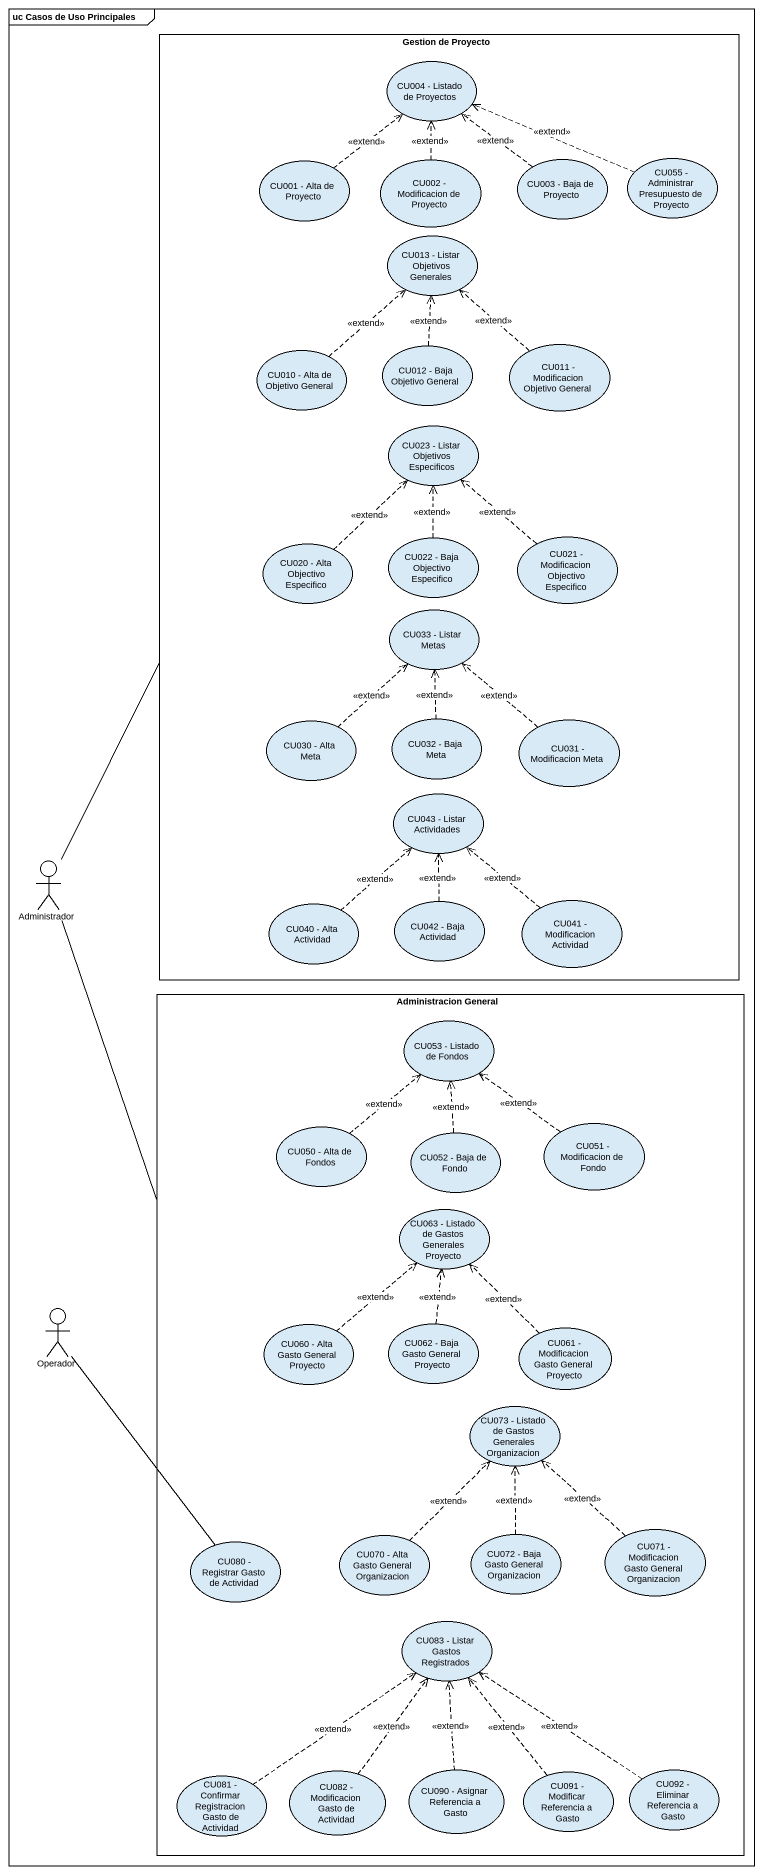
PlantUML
@startuml
mainframe uc Casos de Uso Principales
rectangle "Gestion de Proyecto" as Gestion_de_Proyecto {
  usecase "CU004 - Listado de Proyectos" as CU004_Listado_de_Proyectos
  usecase "CU001 - Alta de Proyecto" as CU001_Alta_de_Proyecto
  usecase "CU002 - Modificacion de Proyecto" as CU002_Modificacion_de
  usecase "CU003 - Baja de Proyecto" as CU003_Baja_de_Proyecto
  usecase "CU055 - Administrar Presupuesto de Proyecto" as CU055_Administrar
  usecase "CU013 - Listar Objetivos Generales" as CU013_Listar_Objetivos
  usecase "CU010 - Alta de Objetivo General" as CU010_Alta_de_Objetivo
  usecase "CU012 - Baja Objetivo General" as CU012_Baja_Objetivo_General
  usecase "CU011 - Modificacion Objetivo General" as CU011_Modificacion_Objetivo
  usecase "CU023 - Listar Objetivos Especificos" as CU023_Listar_Objetivos
  usecase "CU020 - Alta Objectivo Especifico" as CU020_Alta_Objectivo
  usecase "CU022 - Baja Objectivo Especifico" as CU022_Baja_Objectivo
  usecase "CU021 - Modificacion Objectivo Especifico" as CU021_Modificacion
  usecase "CU033 - Listar Metas" as CU033_Listar_Metas
  usecase "CU030 - Alta Meta" as CU030_Alta_Meta
  usecase "CU032 - Baja Meta" as CU032_Baja_Meta
  usecase "CU031 - Modificacion Meta" as CU031_Modificacion_Meta
  usecase "CU043 - Listar Actividades" as CU043_Listar_Actividades
  usecase "CU040 - Alta Actividad" as CU040_Alta_Actividad
  usecase "CU042 - Baja Actividad" as CU042_Baja_Actividad
  usecase "CU041 - Modificacion Actividad" as CU041_Modificacion_Actividad
}
actor Administrador
rectangle "Administracion General" as Administracion_General {
  usecase "CU053 - Listado de Fondos" as CU053_Listado_de_Fondos
  usecase "CU050 - Alta de Fondos" as CU050_Alta_de_Fondos
  usecase "CU052 - Baja de Fondo" as CU052_Baja_de_Fondo
  usecase "CU051 - Modificacion de Fondo" as CU051_Modificacion_de_Fondo
  usecase "CU063 - Listado de Gastos Generales Proyecto" as CU063_Listado_de_Gastos
  usecase "CU060 - Alta Gasto General Proyecto" as CU060_Alta_Gasto_General
  usecase "CU062 - Baja Gasto General Proyecto" as CU062_Baja_Gasto_General
  usecase "CU061 - Modificacion Gasto General Proyecto" as CU061_Modificacion_Gasto
  usecase "CU073 - Listado de Gastos Generales Organizacion" as CU073_Listado_de_Gastos
  usecase "CU080 - Registrar Gasto de Actividad" as CU080_Registrar_Gasto_de
  usecase "CU070 - Alta Gasto General Organizacion" as CU070_Alta_Gasto_General
  usecase "CU072 - Baja Gasto General Organizacion" as CU072_Baja_Gasto_General
  usecase "CU071 - Modificacion Gasto General Organizacion" as CU071_Modificacion_Gasto
  usecase "CU083 - Listar Gastos Registrados" as CU083_Listar_Gastos
  usecase "CU081 - Confirmar Registracion Gasto de Actividad" as CU081_Confirmar
  usecase "CU082 - Modificacion Gasto de Actividad" as CU082_Modificacion_Gasto_de
  usecase "CU090 - Asignar Referencia a Gasto" as CU090_Asignar_Referencia_a
  usecase "CU091 - Modificar Referencia a Gasto" as CU091_Modificar_Referencia
  usecase "CU092 - Eliminar Referencia a Gasto" as CU092_Eliminar_Referencia_a
}
actor Operador
Gestion_de_Proyecto -- Administrador
CU001_Alta_de_Proyecto .up.> CU004_Listado_de_Proyectos : <<extend>>
CU002_Modificacion_de .up.> CU004_Listado_de_Proyectos : <<extend>>
CU003_Baja_de_Proyecto .up.> CU004_Listado_de_Proyectos : <<extend>>
CU055_Administrar .left.> CU004_Listado_de_Proyectos : <<extend>>
CU010_Alta_de_Objetivo .up.> CU013_Listar_Objetivos : <<extend>>
CU012_Baja_Objetivo_General .up.> CU013_Listar_Objetivos : <<extend>>
CU011_Modificacion_Objetivo .up.> CU013_Listar_Objetivos : <<extend>>
CU020_Alta_Objectivo .up.> CU023_Listar_Objetivos : <<extend>>
CU022_Baja_Objectivo .up.> CU023_Listar_Objetivos : <<extend>>
CU021_Modificacion .up.> CU023_Listar_Objetivos : <<extend>>
CU030_Alta_Meta .up.> CU033_Listar_Metas : <<extend>>
CU032_Baja_Meta .up.> CU033_Listar_Metas : <<extend>>
CU031_Modificacion_Meta .up.> CU033_Listar_Metas : <<extend>>
CU040_Alta_Actividad .up.> CU043_Listar_Actividades : <<extend>>
CU042_Baja_Actividad .up.> CU043_Listar_Actividades : <<extend>>
CU041_Modificacion_Actividad .up.> CU043_Listar_Actividades : <<extend>>
Administracion_General -up- Administrador
CU050_Alta_de_Fondos .up.> CU053_Listado_de_Fondos : <<extend>>
CU052_Baja_de_Fondo .up.> CU053_Listado_de_Fondos : <<extend>>
CU051_Modificacion_de_Fondo .up.> CU053_Listado_de_Fondos : <<extend>>
Operador -- CU080_Registrar_Gasto_de
CU060_Alta_Gasto_General .up.> CU063_Listado_de_Gastos : <<extend>>
CU062_Baja_Gasto_General .up.> CU063_Listado_de_Gastos : <<extend>>
CU061_Modificacion_Gasto .up.> CU063_Listado_de_Gastos : <<extend>>
CU070_Alta_Gasto_General .up.> CU073_Listado_de_Gastos : <<extend>>
CU072_Baja_Gasto_General .up.> CU073_Listado_de_Gastos : <<extend>>
CU071_Modificacion_Gasto .up.> CU073_Listado_de_Gastos : <<extend>>
CU081_Confirmar .up.> CU083_Listar_Gastos : <<extend>>
CU082_Modificacion_Gasto_de .up.> CU083_Listar_Gastos : <<extend>>
CU090_Asignar_Referencia_a .up.> CU083_Listar_Gastos : <<extend>>
CU091_Modificar_Referencia .up.> CU083_Listar_Gastos : <<extend>>
CU092_Eliminar_Referencia_a .up.> CU083_Listar_Gastos : <<extend>>
@enduml
